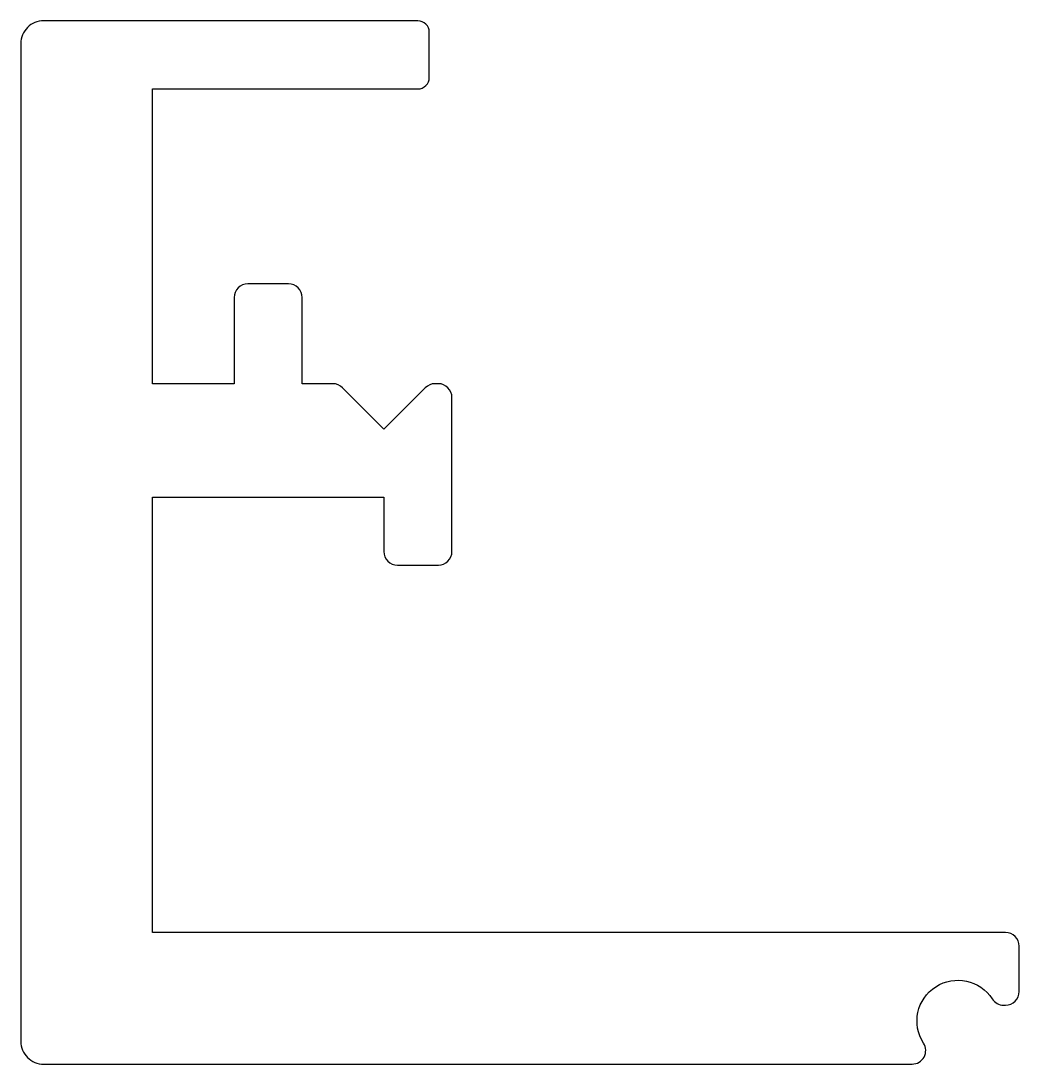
# Model space of a CAD drawing. Extents: x 386.3 to 408.3, y 221.2 to 244.2.
import ezdxf

# ---------------------------------------------------------------- set-up
doc = ezdxf.new("R2010")
doc.units = 0
doc.header["$LTSCALE"] = 15
doc.layers.get('0').update_dxf_attribs({"linetype": 'CONTINUOUS'})

msp = doc.modelspace()

# ---------------------------------------------------------------- linework, layer by layer
at = {"ltscale": 0.05}
for p, q in [((408.307, 222.801), (408.307, 222.801)), ((405.907, 221.201), (405.948, 221.201))]:
    msp.add_line(p, q, dxfattribs=at)
msp.add_lwpolyline([(407.713, 222.638, 0.25491), (407.965, 222.501), (408.007, 222.501, 0.414214), (408.307, 222.801), (408.307, 223.801, 0.414214), (408.007, 224.101), (389.207, 224.101), (389.207, 233.701), (394.307, 233.701), (394.307, 232.501, 0.414214), (394.607, 232.201), (395.507, 232.201, 0.414214), (395.807, 232.501), (395.807, 235.901, 0.414214), (395.507, 236.201), (395.431, 236.201, 0.198912), (395.219, 236.113), (394.307, 235.201), (393.395, 236.113, 0.198912), (393.182, 236.201), (392.507, 236.201), (392.507, 238.101, 0.414214), (392.207, 238.401), (391.307, 238.401, 0.414214), (391.007, 238.101), (391.007, 236.201), (389.207, 236.201), (389.207, 242.701), (395.057, 242.701, 0.414214), (395.307, 242.951), (395.307, 243.951, 0.414214), (395.057, 244.201), (386.807, 244.201, 0.414214), (386.307, 243.701), (386.307, 221.701, 0.414214), (386.807, 221.201), (405.948, 221.201, 0.59374), (406.2, 221.663, -1)], format="xyb", close=True, dxfattribs=at)

doc.saveas('drawing.dxf')
